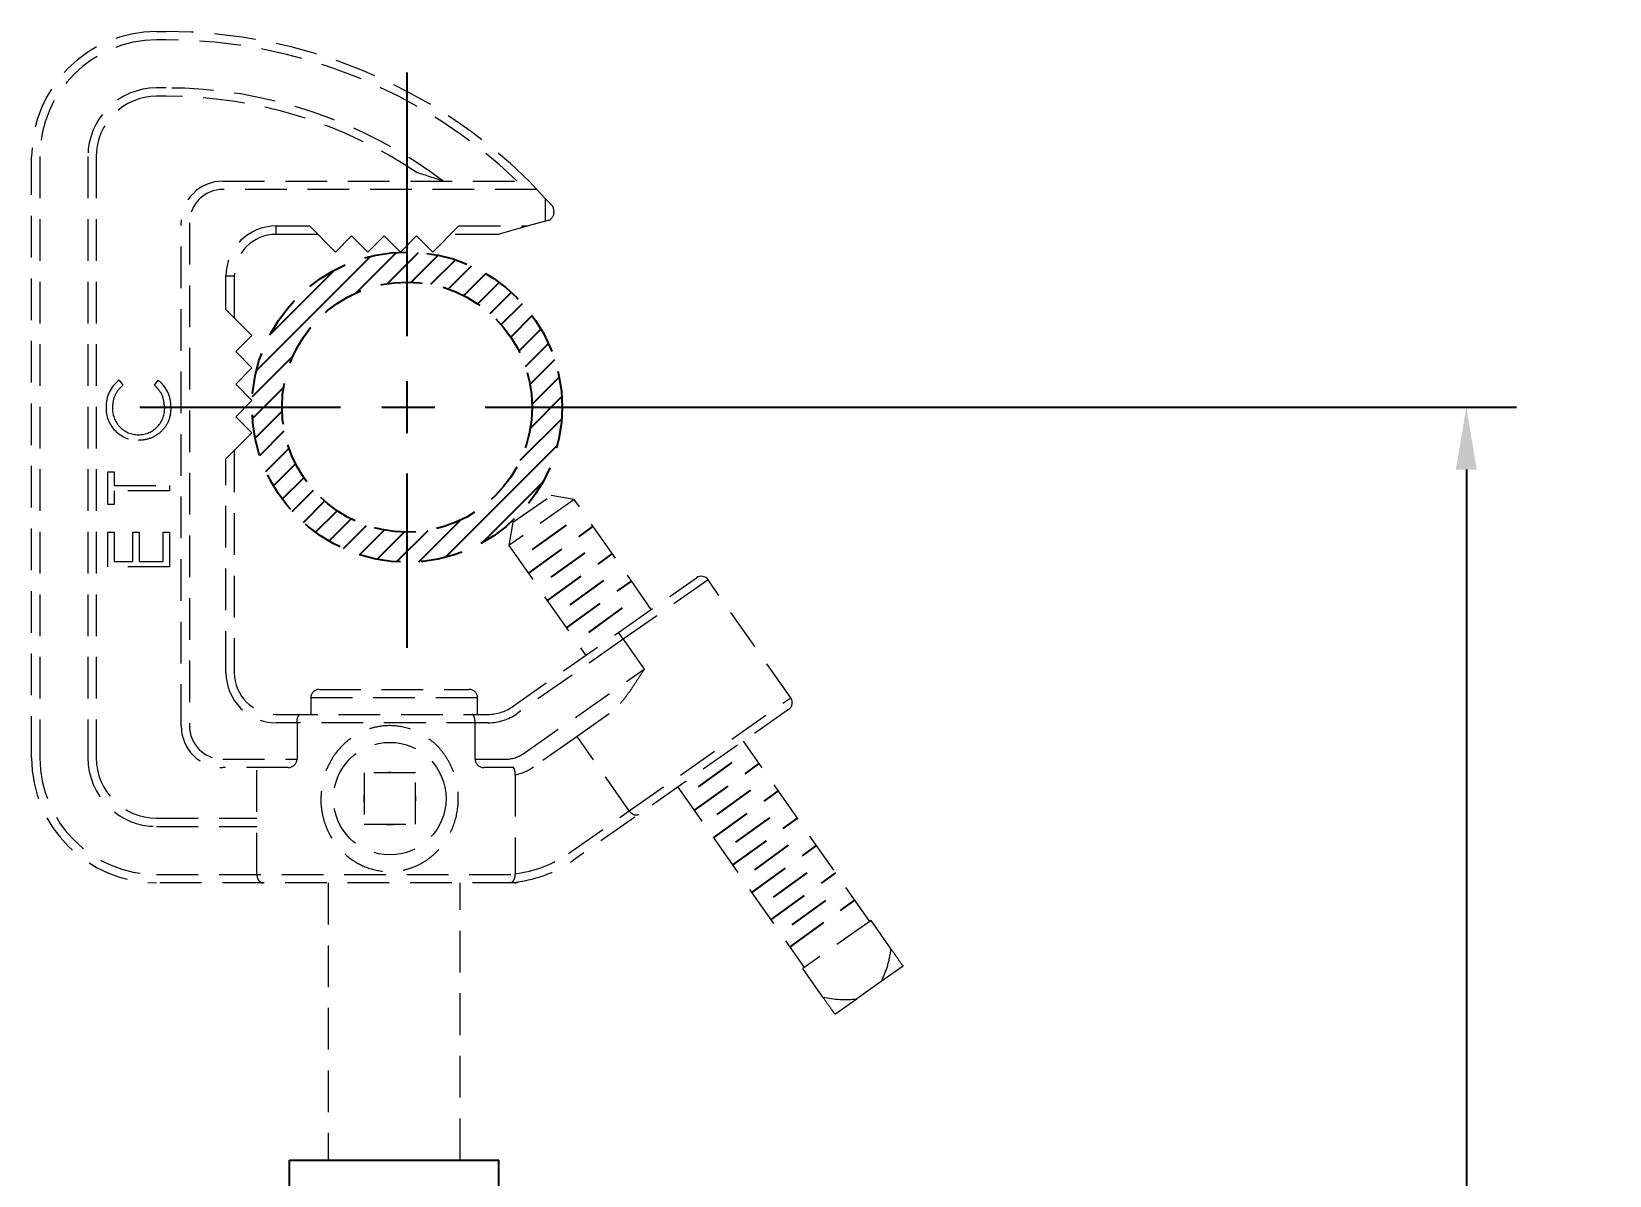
# Model space of a CAD drawing. Header units: inches. Extents: x 1.2 to 44.8, y 1.3 to 32.8.
# Drawn here: x 19.41 to 28.87, y 18.39 to 25.25 of the extents above; entities that cross this region are included whole.
import ezdxf

# ---------------------------------------------------------------- set-up
doc = ezdxf.new("R2010")
doc.units = ezdxf.units.IN
doc.header["$MEASUREMENT"] = 0
doc.linetypes.add('HIDDEN', pattern=[0.375, 0.25, -0.125])
doc.linetypes.add('PHANTOM', pattern=[2.5, 1.25, -0.25, 0.25, -0.25, 0.25, -0.25])
doc.layers.add('DIM', color=1, linetype='Continuous')
doc.layers.add('OBJECT', color=7, linetype='Continuous')
doc.styles.add('Arial', font='arial.ttf')
doc.dimstyles.new('ANSI & Metric .30 Stacked', dxfattribs={"dimscale": 2.666667, "dimtxt": 0.3, "dimasz": 0.375, "dimexe": 0.3, "dimexo": 0.3, "dimgap": 0.1, "dimtad": 0, "dimtih": 1, "dimtoh": 1, "dimzin": 4, "dimdsep": 46, "dimtxsty": 'Arial', "dimcen": 0.15, "dimadec": 0, "dimazin": 0, "dimtfac": 0.75, "dimtofl": 0, "dimtmove": 0, "dimatfit": 3, "dimfxl": 1, "dimtolj": 1, "dimtzin": 0, "dimarcsym": 0})

# ---------------------------------------------------------------- blocks, each defined once
blk = doc.blocks.new('*D7')
at = {"layer": 'Defpoints', "color": 0, "transparency": 16777216}
for p in [(21.8281, 22.9991), (28.0133, 22.9991), (21.5848, 10.3242)]:
    blk.add_point(p, dxfattribs=at)
at = {"layer": 'DIM', "color": 0, "lineweight": -2, "transparency": 16777216}
for p, q in [((22.1281, 22.9991), (28.3133, 22.9991)), ((28.0133, 22.6241), (28.0133, 17.3888)), ((28.0133, 10.6992), (28.0133, 16.2979)), ((21.8848, 10.3242), (28.3133, 10.3242))]:
    blk.add_line(p, q, dxfattribs=at)
at = {"layer": 'DIM', "color": 0, "transparency": 16777216}
for points in [[(27.9508, 22.6241), (28.0758, 22.6241), (28.0133, 22.9991)], [(27.9508, 10.6992), (28.0758, 10.6992), (28.0133, 10.3242)]]:
    blk.add_solid(points, dxfattribs=at)
at = {"layer": 'DIM', "color": 0, "transparency": 16777216, "char_height": 0.3, "attachment_point": 5, "style": 'Arial'}
for s, insert in [('\\A1;12.67', (28.0133, 17.0965)), ('\\A1;[322mm]', (28.0133, 16.5511))]:
    blk.add_mtext(s, dxfattribs=dict(at, insert=insert))

msp = doc.modelspace()

# ---------------------------------------------------------------- hatches: boundary and pattern name
at = {"layer": 'OBJECT'}
h = msp.add_hatch(dxfattribs=at)
h.set_pattern_fill('ANSI31', color=256, scale=0.75, style=0)
h.set_pattern_definition([(45, (7.12439, -6.58869), (-0.06629126, 0.06629126), [])])
edge = h.paths.add_edge_path(flags=17)
edge.add_arc((21.6607, 22.9991), 0.75, 0, 360)
edge = h.paths.add_edge_path()
edge.add_arc((21.6607, 22.9991), 0.93, 0, 360)

# ---------------------------------------------------------------- linework, layer by layer
at = {"layer": 'DIM'}
for p, q in [((21.6607, 23.4248), (21.6607, 25.0063)), ((21.6607, 22.8432), (21.6607, 23.155)), ((21.5091, 22.9991), (21.8281, 22.9991))]:
    msp.add_line(p, q, dxfattribs=at)
at = {"layer": 'DIM', "linetype": 'PHANTOM'}
for p, q in [((20.0574, 22.9991), (21.2615, 22.9991)), ((21.6607, 21.5555), (21.6607, 22.6))]:
    msp.add_line(p, q, dxfattribs=at)
at = {"layer": 'OBJECT', "linetype": 'HIDDEN', "lineweight": 15}
for p, q in [((20.1587, 25.2511), (20.2154, 25.2511)), ((20.2154, 25.2011), (20.1587, 25.2011)), ((20.2154, 24.9131), (20.1587, 24.9131)), ((20.2154, 24.8631), (20.1587, 24.8631)), ((19.4087, 20.8961), (19.4087, 24.5011)), ((19.4587, 24.5011), (19.4587, 20.8961)), ((19.7467, 24.5011), (19.7467, 20.8961)), ((19.7967, 24.5011), (19.7967, 20.8961)), ((20.5557, 24.3541), (22.392, 24.3541)), ((22.392, 24.3541), (22.4389, 24.3041)), ((22.4389, 24.3041), (20.5557, 24.3041)), ((22.4389, 24.3041), (22.4917, 24.2479)), ((22.4917, 24.1143), (22.4917, 24.2479)), ((22.4917, 24.2479), (22.5282, 24.2091)), ((22.5417, 24.1749), (22.5417, 24.1662)), ((20.3057, 21.0871), (20.3057, 24.1041)), ((20.3557, 24.1041), (20.3557, 21.0871)), ((20.8747, 24.0851), (21.0747, 24.0851)), ((20.8747, 24.0351), (20.8747, 24.0851)), ((21.0747, 24.0851), (21.2307, 23.9291)), ((21.8157, 23.9291), (21.9717, 24.0851)), ((21.9717, 24.0851), (22.3863, 24.0851)), ((22.3863, 24.0851), (22.2122, 24.037)), ((22.4917, 24.1143), (22.3863, 24.0851)), ((22.505, 24.118), (22.4917, 24.1143)), ((21.1247, 24.0351), (20.8747, 24.0351)), ((21.2307, 23.9291), (21.3282, 24.0266)), ((21.3282, 24.0266), (21.4257, 23.9291)), ((21.4257, 23.9291), (21.5232, 24.0266)), ((21.5232, 24.0266), (21.6207, 23.9291)), ((21.6207, 23.9291), (21.7182, 24.0266)), ((21.7182, 24.0266), (21.8157, 23.9291)), ((22.1988, 24.0351), (21.9217, 24.0351)), ((20.5747, 23.5851), (20.5747, 23.7851)), ((20.6247, 23.7851), (20.5747, 23.7851)), ((20.6247, 23.7851), (20.6247, 23.5351)), ((20.7307, 23.4291), (20.5747, 23.5851)), ((20.6332, 23.3316), (20.7307, 23.4291)), ((20.7307, 23.2341), (20.6332, 23.3316)), ((20.6332, 23.1366), (20.7307, 23.2341)), ((19.9331, 23.1601), (19.9554, 23.1311)), ((20.1451, 23.1311), (20.1671, 23.1601)), ((20.7307, 23.0391), (20.6332, 23.1366)), ((20.6332, 22.9416), (20.7307, 23.0391)), ((20.7307, 22.8441), (20.6332, 22.9416)), ((20.5747, 22.6881), (20.7307, 22.8441)), ((20.6247, 22.7381), (20.6247, 21.4061)), ((20.5747, 21.4061), (20.5747, 22.6881)), ((19.8652, 22.4154), (19.8652, 22.6099)), ((19.8652, 22.6099), (19.9032, 22.6099)), ((19.9032, 22.6099), (19.9032, 22.5292)), ((19.9032, 22.5292), (20.2352, 22.5292)), ((20.2352, 22.5292), (20.2352, 22.496)), ((20.2352, 22.496), (19.9032, 22.496)), ((19.9032, 22.496), (19.9032, 22.4154)), ((22.6637, 22.4445), (22.2705, 22.1691)), ((22.2951, 22.3084), (22.5245, 22.469)), ((22.6637, 22.4445), (22.5245, 22.469)), ((23.1251, 21.7856), (22.6637, 22.4445)), ((19.9032, 22.4154), (19.8652, 22.4154)), ((19.8652, 22.2494), (19.9032, 22.2494)), ((19.8652, 22.0406), (19.8652, 22.2494)), ((19.9032, 22.2494), (19.9032, 22.0738)), ((20.017, 22.0738), (20.017, 22.2494)), ((20.017, 22.2494), (20.055, 22.2494)), ((20.055, 22.2494), (20.055, 22.0738)), ((20.1973, 22.0738), (20.1973, 22.2494)), ((20.1973, 22.2494), (20.2352, 22.2494)), ((20.2352, 22.2494), (20.2352, 22.0406)), ((22.2951, 22.3084), (22.2705, 22.1691)), ((22.2705, 22.1691), (22.7319, 21.5103)), ((19.9032, 22.0738), (20.017, 22.0738)), ((20.055, 22.0738), (20.1973, 22.0738)), ((20.2352, 22.0406), (19.8652, 22.0406)), ((22.9285, 21.6479), (23.3962, 21.9755)), ((23.4658, 21.9632), (22.9572, 21.607)), ((23.9614, 21.2554), (23.4658, 21.9632)), ((22.2907, 21.2014), (22.9285, 21.6479)), ((22.9572, 21.607), (22.3194, 21.1604)), ((22.9572, 21.607), (22.9285, 21.6479)), ((22.9572, 21.607), (23.0828, 21.4276)), ((22.3626, 20.9233), (23.0828, 21.4276)), ((21.1332, 21.3061), (22.0332, 21.3061)), ((21.0832, 21.2561), (21.0832, 21.1561)), ((22.0832, 21.2561), (21.0832, 21.2561)), ((22.0832, 21.1561), (22.0832, 21.2561)), ((22.9931, 20.5774), (23.9614, 21.2554)), ((20.8747, 21.1561), (22.1473, 21.1561)), ((22.1473, 21.1061), (20.8747, 21.1061)), ((21.0007, 21.1061), (21.0007, 20.8871)), ((22.0687, 20.8871), (22.0687, 21.1061)), ((23.9491, 21.1858), (22.6581, 20.2818)), ((22.873, 21.1586), (22.6805, 21.0238)), ((22.6805, 21.0238), (22.4199, 20.8414)), ((22.9931, 20.5774), (22.6805, 21.0238)), ((24.4355, 19.9141), (23.678, 20.9959)), ((20.5557, 20.8871), (21.0007, 20.8871)), ((20.9476, 20.8371), (20.5557, 20.8371)), ((20.7601, 20.1961), (20.7601, 20.8371)), ((22.0687, 20.8871), (22.2479, 20.8871)), ((22.2992, 20.8371), (22.1218, 20.8371)), ((21.7109, 20.8051), (21.4029, 20.8051)), ((21.4029, 20.8051), (21.4029, 20.4971)), ((21.7109, 20.4971), (21.7109, 20.8051)), ((22.3093, 20.7935), (22.3093, 20.2009)), ((23.2848, 20.7206), (24.0423, 19.6388)), ((20.1587, 20.5341), (20.7601, 20.5341)), ((22.6294, 20.3227), (22.9931, 20.5774)), ((20.1587, 20.4841), (20.7601, 20.4841)), ((21.4029, 20.4971), (21.7109, 20.4971)), ((20.1587, 20.1961), (22.3094, 20.1961)), ((22.3037, 20.1461), (20.1587, 20.1461)), ((21.1882, 20.1461), (21.1882, 18.4835)), ((21.9782, 18.4835), (21.9782, 20.1461)), ((24.4437, 19.9198), (24.0341, 19.6331)), ((24.5639, 19.7482), (24.4437, 19.9198)), ((24.1543, 19.4614), (24.0341, 19.6331)), ((24.6358, 19.6454), (24.5048, 19.5537)), ((24.5048, 19.5537), (24.3573, 19.4504)), ((24.2263, 19.3586), (24.3573, 19.4504))]:
    msp.add_line(p, q, dxfattribs=at)
at = {"layer": 'OBJECT', "linetype": 'HIDDEN'}
for p, q in [((22.386, 22.0018), (22.7754, 22.2825)), ((22.4132, 22.1446), (22.637, 22.3059)), ((22.5019, 21.8388), (22.8913, 22.1195)), ((22.5256, 21.9791), (22.7494, 22.1405)), ((22.6166, 21.6749), (23.006, 21.9556)), ((22.6381, 21.8137), (22.8619, 21.975)), ((22.7505, 21.6482), (22.9743, 21.8095)), ((23.3831, 20.5803), (23.7725, 20.861)), ((23.408, 20.7215), (23.6318, 20.8828)), ((23.4978, 20.4164), (23.8872, 20.6971)), ((23.5204, 20.556), (23.7442, 20.7173)), ((23.6329, 20.3905), (23.8567, 20.5518)), ((23.6125, 20.2526), (24.002, 20.5333)), ((23.7273, 20.0887), (24.1167, 20.3694)), ((23.7453, 20.225), (23.9691, 20.3863)), ((23.842, 19.9249), (24.2314, 20.2056)), ((23.8578, 20.0595), (24.0816, 20.2208)), ((23.9567, 19.761), (24.3461, 20.0417)), ((23.9702, 19.894), (24.194, 20.0553))]:
    msp.add_line(p, q, dxfattribs=at)
at = {"layer": 'OBJECT'}
for p, q in [((20.955, 11.429), (20.955, 18.4835)), ((20.955, 18.4835), (22.2114, 18.4835)), ((22.2114, 9.9463), (22.2114, 18.4835))]:
    msp.add_line(p, q, dxfattribs=at)
at = {"layer": 'OBJECT', "linetype": 'HIDDEN'}
for radius in [0.93, 0.75]:
    msp.add_circle((21.6607, 22.9991), radius, dxfattribs=at)
at = {"layer": 'OBJECT', "linetype": 'HIDDEN', "lineweight": 15}
msp.add_circle((21.5569, 20.6511), 0.3375, dxfattribs=at)
for centre, radius, start, end in [((20.1587, 24.5011), 0.75, 90, 180), ((20.1587, 24.5011), 0.7, 90, 180), ((20.2154, 22.1617), 3.0895, 45.20723, 90), ((20.2154, 22.1617), 3.0395, 46.1647, 90), ((20.1587, 24.5011), 0.412, 90, 180), ((20.2154, 22.1617), 2.7515, 52.82906, 90), ((20.1587, 24.5011), 0.362, 90, 180), ((20.2154, 22.1617), 2.7015, 56.10829, 90), ((20.5557, 24.1041), 0.25, 90, 180), ((20.0505, 18.9207), 5.7325, 71.41179, 73.04936), ((20.5557, 24.1041), 0.2, 90, 180), ((22.4917, 24.1662), 0.05, 285.47197, 0), ((22.4917, 24.1749), 0.05, 0, 43.17862), ((20.8747, 23.7851), 0.3, 90, 180), ((22.1988, 24.0851), 0.05, 270, 285.47197), ((20.8747, 23.7851), 0.25, 90, 180), ((20.051, 23.0044), 0.1953, 127.11565, 181.66393), ((20.0508, 23.0049), 0.194, 358.31003, 53.16221), ((20.0474, 22.9914), 0.1917, 177.80523, 270.22037), ((20.051, 22.9903), 0.1574, 177.68736, 269.85011), ((20.0495, 22.9904), 0.1575, 270.41524, 3.11521), ((20.8747, 21.4061), 0.3, 180, 270), ((20.8747, 21.4061), 0.25, 180, 270), ((21.1332, 21.2561), 0.05, 90, 180), ((22.0332, 21.2561), 0.05, 0, 90), ((22.1473, 21.4061), 0.25, 270, 305), ((23.9205, 21.2267), 0.05, 305, 35), ((22.1473, 21.4061), 0.3, 270, 305), ((20.5557, 21.0871), 0.25, 180, 270), ((20.5557, 21.0871), 0.2, 180, 270), ((22.2479, 21.0871), 0.2, 270, 305), ((20.1587, 20.8961), 0.75, 180, 270), ((20.1587, 20.8961), 0.7, 180, 270), ((20.1587, 20.8961), 0.412, 180, 270), ((20.1587, 20.8961), 0.362, 180, 270), ((20.9479, 20.89), 0.0529, 269.61032, 356.87811), ((22.1209, 20.8894), 0.0523, 182.51485, 270.99671), ((22.2479, 21.0871), 0.3, 281.81479, 305), ((21.5569, 20.6511), 0.156, 80.8155, 99.1845), ((21.5569, 20.6511), 0.156, 170.8155, 189.1845), ((21.5569, 20.6511), 0.156, 350.8155, 9.1845), ((21.5569, 20.6511), 0.156, 260.8155, 279.1845), ((22.2279, 20.8961), 0.75, 274.67016, 305), ((22.2279, 20.8961), 0.7, 276.67788, 305), ((22.3037, 20.1961), 0.05, 270, 298.61179), ((24.2872, 20.0347), 0.5885, 256.9512, 276.84138)]:
    msp.add_arc(centre, radius, start, end, dxfattribs=at)
at = {"layer": 'OBJECT', "lineweight": 15}
msp.add_arc((23.4249, 21.9345), 0.05, 35, 125, dxfattribs=at)
at = {"layer": 'OBJECT', "linetype": 'HIDDEN', "lineweight": 15}
for points, knots in [([(19.9554, 23.1311), (19.9354, 23.1097), (19.8997, 23.0713), (19.8955, 23.0195), (19.8937, 22.9966)], [0, 0, 0, 0, 0.558387, 1, 1, 1, 1]), ([(20.2068, 22.9989), (20.2033, 23.0275), (20.197, 23.0787), (20.161, 23.1151), (20.1451, 23.1311)], [0, 0, 0, 0, 0.558772, 1, 1, 1, 1]), ([(20.2447, 22.9991), (20.242, 22.9664), (20.237, 22.908), (20.1974, 22.8653), (20.18, 22.8465)], [0, 0, 0, 0, 0.559804, 1, 1, 1, 1]), ([(20.18, 22.8465), (20.1576, 22.8312), (20.1175, 22.8038), (20.0693, 22.8009), (20.0481, 22.7996)], [0, 0, 0, 0, 0.55902, 1, 1, 1, 1]), ([(23.0828, 21.4276), (23.0826, 21.4273), (23.0713, 21.4094), (23.0449, 21.3678), (23.0028, 21.3035), (22.9585, 21.2432), (22.9158, 21.1931), (22.8873, 21.1702), (22.873, 21.1586)], [0, 0, 0, 0, 0.002751, 0.176457, 0.410878, 0.64944, 0.822593, 1, 1, 1, 1]), ([(21.0007, 21.1061), (21.0009, 21.1115), (21.0013, 21.1222), (21.0042, 21.1366), (21.0085, 21.1479), (21.0139, 21.1547), (21.0178, 21.1561), (21.0196, 21.1561), (21.0196, 21.1561)], [0, 0, 0, 0, 0.197775, 0.395366, 0.598087, 0.812874, 0.995764, 1, 1, 1, 1]), ([(22.0687, 21.1061), (22.0685, 21.1115), (22.0681, 21.1222), (22.0652, 21.1366), (22.0609, 21.1479), (22.0555, 21.1547), (22.0516, 21.1561), (22.0498, 21.1561), (22.0498, 21.1561)], [0, 0, 0, 0, 0.197775, 0.395366, 0.598087, 0.812874, 0.995764, 1, 1, 1, 1]), ([(21.1433, 20.6511), (21.1456, 20.686), (21.1508, 20.7641), (21.197, 20.8799), (21.2657, 20.9686), (21.34, 21.0267), (21.4037, 21.0602), (21.4725, 21.0818), (21.5614, 21.093), (21.671, 21.0783), (21.7879, 21.0211), (21.8684, 20.9431), (21.9194, 20.8619), (21.9481, 20.7922), (21.9652, 20.7178), (21.9693, 20.6531), (21.9635, 20.5666), (21.9353, 20.4625), (21.8734, 20.3657), (21.8068, 20.3015), (21.747, 20.2612), (21.6796, 20.2315), (21.5888, 20.2103), (21.4751, 20.2147), (21.3529, 20.2624), (21.2489, 20.3473), (21.1855, 20.4472), (21.1542, 20.542), (21.1443, 20.6035), (21.1435, 20.6403), (21.1433, 20.6511)], [0, 0, 0, 0, 0.038557, 0.086259, 0.13774, 0.164848, 0.19284, 0.21832, 0.244777, 0.291561, 0.338408, 0.390219, 0.418636, 0.447907, 0.475254, 0.503564, 0.519256, 0.571194, 0.622135, 0.649326, 0.677297, 0.704216, 0.732173, 0.78088, 0.827066, 0.87637, 0.931346, 0.959206, 0.987982, 1, 1, 1, 1]), ([(22.3093, 20.7935), (22.3091, 20.7988), (22.3088, 20.8094), (22.3062, 20.8235), (22.3027, 20.8324), (22.3002, 20.8361), (22.2992, 20.8371)], [0, 0, 0, 0, 0.1980582, 0.3963973, 0.5891754, 0.6945083, 0.6945083, 0.6945083, 0.6945083]), ([(23.0484, 20.5551), (23.0484, 20.5551), (23.0449, 20.5527), (23.0375, 20.5501), (23.0251, 20.5516), (23.0135, 20.5571), (23.0023, 20.5656), (22.9961, 20.5735), (22.9931, 20.5774)], [0, 0, 0, 0, 0.003391, 0.262707, 0.472042, 0.654492, 0.827049, 1, 1, 1, 1]), ([(20.7601, 20.1961), (20.7604, 20.1913), (20.761, 20.1816), (20.7655, 20.1685), (20.7724, 20.1575), (20.7823, 20.149), (20.7908, 20.1464), (20.7959, 20.1461), (20.7966, 20.1461), (20.7967, 20.1461)], [0, 0, 0, 0, 0.165078, 0.3297, 0.505293, 0.712023, 0.958589, 0.996741, 1, 1, 1, 1]), ([(22.289, 20.1486), (22.2885, 20.1486), (22.2877, 20.1487), (22.2892, 20.1499), (22.2951, 20.154), (22.3027, 20.1636), (22.308, 20.1777), (22.3095, 20.189), (22.3094, 20.195), (22.3094, 20.1961)], [0, 0, 0, 0, 0.060686, 0.121036, 0.287633, 0.556104, 0.771111, 0.956549, 1, 1, 1, 1]), ([(24.5048, 19.5537), (24.5181, 19.5837), (24.5457, 19.6461), (24.5577, 19.7133), (24.5639, 19.7482)], [0, 0, 0, 0, 0.480505, 1, 1, 1, 1]), ([(24.5639, 19.7482), (24.5742, 19.7335), (24.5977, 19.6999), (24.6221, 19.665), (24.6334, 19.6489), (24.6358, 19.6454)], [0, 0, 0, 0, 0.376951, 0.863751, 1, 1, 1, 1]), ([(24.2263, 19.3586), (24.2225, 19.3641), (24.2113, 19.38), (24.1868, 19.415), (24.1652, 19.4458), (24.1543, 19.4614)], [0, 0, 0, 0, 0.205667, 0.600108, 1, 1, 1, 1])]:
    msp.add_open_spline(points, degree=3, knots=knots, dxfattribs=at)
msp.add_open_spline([(22.3094, 20.1961), (22.3093, 20.2009)], degree=1, dxfattribs=at)

# ---------------------------------------------------------------- dimensions: what is measured, and where the dimension line sits
at = {"layer": 'DIM'}
dim = msp.add_linear_dim(base=(28.0133, 22.9991), p1=(21.5848, 10.3242), p2=(21.8281, 22.9991), angle=270, dimstyle='ANSI & Metric .30 Stacked', override={"dimpost": '\\X'}, dxfattribs=at)
dim.commit()
dim.dimension.update_dxf_attribs({"geometry": '*D7', "text_midpoint": (28.0133, 16.8433), "dimtype": 160})

doc.saveas('drawing.dxf')
